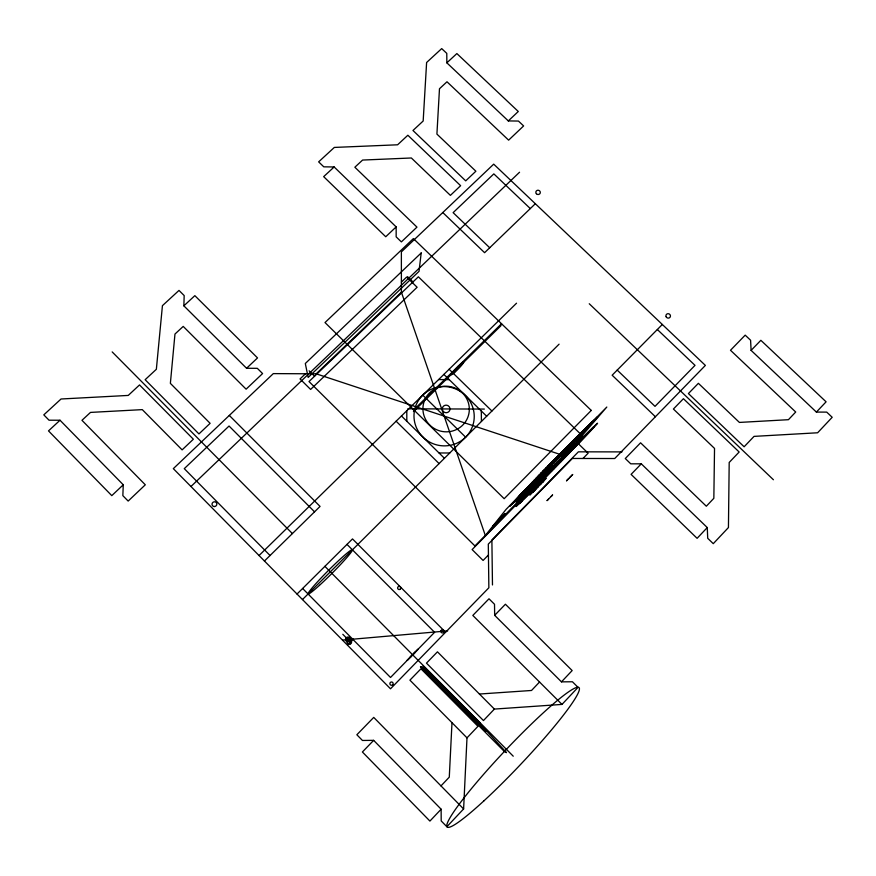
<?xml version="1.0" encoding="UTF-8"?>
<svg xmlns="http://www.w3.org/2000/svg" width="876" height="876" viewBox="0 0 876 876"><rect width="100%" height="100%" fill="white"/><g stroke="black" fill="none" stroke-linecap="round" stroke-linejoin="round"><path stroke-width="1.31" d="M396.16 226.906L396.16 236.859L401.372 241.896L416.954 227.125L354.857 167.228L362.598 160.056L411.37 157.987L450.406 195.381L460.623 185.69L407.866 135.243L397.605 144.792L334.325 147.431L318.645 161.863L323.781 166.834L334.15 166.966L396.16 226.906L385.736 236.75L323.671 176.645L334.15 166.966M183.861 305.823L184.179 295.573L179 290.416L162.432 305.658L156.355 369.278L145.142 379.702L198.951 433.916L210.12 423.327L170.371 383.37L174.97 334.052L183.215 326.409L246.112 389.174L262.581 373.559L257.314 368.325L246.572 368.27L183.861 305.823L194.855 295.661L257.522 357.923L246.572 368.27M123.264 484.789L122.848 495.641L128.159 501.072L145.306 484.8L81.972 420.305L90.491 412.41L142.295 409.629L182.12 449.881L193.355 439.226L139.525 384.936L128.246 395.426L61.046 398.996L43.8 414.863L49.034 420.206L60.017 420.239L123.264 484.789L111.789 495.641L48.498 430.882L60.017 420.239M463.612 808.942L373.734 717.4L356.86 734.756L362.445 740.461L373.658 740.351L441.132 809.216L441.197 820.932L446.87 826.725L463.612 808.942L466.996 737.855L477.989 726.303L420.962 668.793L409.924 680.159L466.996 737.855M451.994 722.689L449.279 777.154L440.989 785.903M457.458 368.402L458.006 366.442M532.159 486.99L533.232 485.851L529.465 489.476L533.418 485.326M538.127 480.53L535.805 483.18L542.069 476.632L540.547 478.11L541.259 477.431M553.402 461.926L556.534 458.717L553.95 461.477M542.069 477.398L542.54 476.84M552.909 466.382L553.413 465.791M535.477 483.125L529.257 489.815M563.706 455.4L564.232 454.786M574.459 444.471L606.816 407.044L506.087 509.361L487.209 533.177L575.017 443.825M525.677 489.421L527.341 487.658L526.859 488.129M591.464 422.856L589.482 424.608L590.391 423.798M515.121 500.995L516.95 498.904M522.107 493.166L516.38 500.021M586.854 427.17L586.197 427.762L589.022 425.057M521.986 494.688C524.735 492.016 513.894 502.408 516.457 499.78M535.992 478.581L537.229 477.321L535.992 478.592M585.102 428.791L586.23 427.696L585.026 428.857M575.576 440.212L574.547 441.274L575.631 440.168M518.373 497.294L518.143 497.535M518.066 497.623L515.296 500.941L517.858 498.553M517.716 498.696L516.709 499.594L517.19 499.254M520.235 496.353L519.567 497.042L520.771 495.871M552.614 461.466L553.577 460.502M531.469 485.293L532.06 484.669M546.186 470.445L547.029 469.569M579.233 434.616L580.449 433.368L578.653 435.164M516.895 499.484L515.34 500.82L519.753 496.812M517.935 498.575L517.048 499.331L518.11 498.389M533.265 485.49L532.323 486.454L534.951 483.738M591.497 422.933L589.668 425.101L591.399 422.922L590.818 423.896M590.884 423.404L590.457 424.258L591.508 422.834M588.836 426.097L586.646 428.474L590.643 424.072M546.219 474.759A53.994 0.679 -45.6 0 0 545.113 475.898L543.963 477.091A53.994 0.679 -45.6 0 0 542.791 478.285L541.664 479.468A53.994 0.679 -45.6 0 0 540.536 480.617L539.452 481.745A53.994 0.679 -45.6 0 0 538.357 482.873L538.411 482.829M562.118 458.487L560.914 459.714A53.994 0.679 -45.6 0 0 559.698 460.94L558.505 462.167A53.994 0.679 -45.6 0 0 557.235 463.459L555.997 464.729M516.643 499.276L515.953 500.371M518.515 497.973L517.015 499.408M537.514 479.238L538.609 478.099L537.47 479.271M582.814 432.569L583.931 431.408L582.781 432.613M589.647 425.101L591.256 423.009M554.727 466.032L553.555 467.236A53.994 0.679 -45.6 0 0 552.318 468.496L551.124 469.722A53.994 0.679 -45.6 0 0 549.887 470.992L548.65 472.263M572.608 447.833L573.813 446.618A53.994 0.679 -45.6 0 1 574.831 445.588L575.959 444.45A53.994 0.679 -45.6 0 1 576.945 443.464L578.029 442.38A53.994 0.679 -45.6 0 1 578.959 441.438L580 440.398A53.994 0.679 -45.6 0 1 580.887 439.511L581.872 438.526A53.994 0.679 -45.6 0 1 582.704 437.693L583.635 436.774A53.994 0.679 -45.6 0 1 584.423 435.985L585.278 435.131A53.994 0.679 -45.6 0 1 586.011 434.408L586.8 433.631A53.994 0.679 -45.6 0 1 587.478 432.963L588.201 432.251A53.994 0.679 -45.6 0 1 588.814 431.649L589.46 431.014A53.994 0.679 -45.6 0 1 590.008 430.477L590.588 429.908A53.994 0.679 -45.6 0 1 591.07 429.448L591.574 428.955A53.994 0.679 -45.6 0 1 591.99 428.561L593.391 427.247A53.994 0.679 -45.6 0 0 593.118 427.51L593.665 427.006A53.994 0.679 -45.6 0 1 593.862 426.82L594.399 426.47M539.561 485.14L543.81 480.672M515.351 500.689L516.632 499.276L515.855 500.404M590.413 424.159L589.975 424.75M520.881 501.871L520.289 502.419A53.994 0.679 -45.6 0 1 520.005 502.704L522.326 500.503A53.994 0.679 -45.6 0 0 522.797 500.043L523.443 499.419A53.994 0.679 -45.6 0 0 523.892 498.981L524.56 498.324A53.994 0.679 -45.6 0 0 525.118 497.787L525.841 497.064A53.994 0.679 -45.6 0 0 526.454 496.473L527.199 495.717A53.994 0.679 -45.6 0 0 527.899 495.039L528.874 494.053M518.68 496.878L525.644 489.443L525.25 489.837M530.692 488.348L534.754 483.968L534.272 484.428M539.791 478.833L543.777 474.901L538.269 480.355L540.908 477.803L538.871 480.004L539.288 479.588M590.161 424.115L590.84 423.447L590.227 423.907M521.264 500.853A53.994 0.679 -45.6 0 1 521.68 500.404L518.899 503.623A53.994 0.679 -45.6 0 1 518.986 503.448L522.216 499.813A53.994 0.679 -45.6 0 1 522.654 499.342L523.235 498.729A53.994 0.679 -45.6 0 1 523.771 498.148L524.428 497.459A53.994 0.679 -45.6 0 1 525.031 496.812L525.797 496.002A53.994 0.679 -45.6 0 1 526.421 495.334L527.253 494.469A53.994 0.679 -45.6 0 1 527.943 493.735L528.797 492.838A53.994 0.679 -45.6 0 1 529.586 492.016L530.495 491.053A53.994 0.679 -45.6 0 1 531.338 490.177L532.345 489.126A53.994 0.679 -45.6 0 1 533.199 488.228L534.25 487.155A53.994 0.679 -45.6 0 1 535.17 486.18L536.221 485.107A53.994 0.679 -45.6 0 1 537.229 484.045L538.379 482.851M519.983 502.66L520.651 502.079A53.994 0.679 -45.6 0 0 520.99 501.784L521.417 501.379A53.994 0.679 -45.6 0 0 521.833 500.984L518.953 503.601A53.994 0.679 -45.6 0 0 519.03 503.558L520.607 502.123M534.108 490.659L532.531 492.181L534.831 489.662M558.384 464.203L559.534 463.032A53.994 0.679 -45.6 0 0 560.64 461.904M543.525 480.946L542.726 481.844L543.689 480.76M531.02 487.822L529.17 489.837L531.776 487.034M536.736 481.931L536.232 482.424M587.927 426.13L589.449 424.641M519.95 502.682L520.563 502.167L519.129 503.393A53.994 0.679 -45.6 0 0 519.304 503.328L519.501 502.835A53.994 0.679 -45.6 0 1 519.61 502.693L520.881 501.269M564.549 456.013L563.345 457.239M528.863 494.064L528.743 494.195A53.994 0.679 -45.6 0 0 529.443 493.495L530.265 492.662A53.994 0.679 -45.6 0 0 531.097 491.852L531.973 490.954A53.994 0.679 -45.6 0 0 532.838 490.1L533.747 489.18A53.994 0.679 -45.6 0 0 534.667 488.271L535.685 487.231A53.994 0.679 -45.6 0 0 536.583 486.355L537.59 485.315A53.994 0.679 -45.6 0 0 538.565 484.362L539.671 483.234M560.662 461.871L561.812 460.699A53.994 0.679 -45.6 0 0 562.896 459.582M562.929 459.55L564.067 458.378A53.994 0.679 -45.6 0 0 565.14 457.283L566.29 456.1A53.994 0.679 -45.6 0 0 567.352 455.005L568.491 453.834A53.994 0.679 -45.6 0 0 569.52 452.772L570.659 451.6A53.994 0.679 -45.6 0 0 571.656 450.571L572.762 449.432A53.994 0.679 -45.6 0 0 573.725 448.424L574.798 447.318A53.994 0.679 -45.6 0 0 575.74 446.344L576.78 445.26A53.994 0.679 -45.6 0 0 577.689 444.329L578.686 443.278A53.994 0.679 -45.6 0 0 579.551 442.38L580.514 441.384A53.994 0.679 -45.6 0 0 581.346 440.519L582.255 439.566A53.994 0.679 -45.6 0 0 583.044 438.734L583.909 437.836A53.994 0.679 -45.6 0 0 584.642 437.058L585.453 436.204A53.994 0.679 -45.6 0 0 586.143 435.481L586.898 434.682A53.994 0.679 -45.6 0 0 587.533 434.014L588.223 433.281A53.994 0.679 -45.6 0 0 588.814 432.656L589.438 431.988A53.994 0.679 -45.6 0 0 589.975 431.419L590.533 430.817A53.994 0.679 -45.6 0 0 591.004 430.313L591.497 429.777A53.994 0.679 -45.6 0 0 591.902 429.328L592.329 428.868A53.994 0.679 -45.6 0 0 592.68 428.484L593.03 428.101A53.994 0.679 -45.6 0 0 593.315 427.784L594.355 426.481A53.994 0.679 -45.6 0 1 594.355 426.437L592.592 428.55M593.621 427.324C595.22 425.473 591.88 429.36 593.589 427.444A53.994 0.679 -45.6 0 0 593.797 427.225C594.005 426.524 593.107 428.068 594.081 426.7A53.994 0.679 -45.6 0 1 594.191 426.546L594.278 426.524A53.994 0.679 -45.6 0 1 594.267 426.656L594.3 426.59M531.535 487.275L529.597 489.388L530.56 488.25M538.313 480.628L539.079 479.785M519.796 502.55L519.446 503.076L520.377 501.839M519.479 502.999L519.249 503.361M551.562 471.178L552.69 470.029A53.994 0.679 -45.6 0 0 553.796 468.901M553.84 468.857L554.968 467.707A53.994 0.679 -45.6 0 0 556.074 466.569M556.118 466.525L557.245 465.364M543.843 480.628C537.93 486.771 551.048 473.084 544.007 480.617M523.049 492.17L523.476 491.71M529.761 489.29C531.557 487.286 526.848 492.312 529.914 488.939M539.682 479.205L539.977 478.723M539.66 483.234L539.66 483.256A53.994 0.679 -45.6 0 0 540.601 482.293L541.718 481.154A53.994 0.679 -45.6 0 0 542.704 480.168L543.832 479.019A53.994 0.679 -45.6 0 0 544.861 477.989L546 476.818A53.994 0.679 -45.6 0 0 547.051 475.767L548.212 474.584A53.994 0.679 -45.6 0 0 549.274 473.5L550.446 472.306A53.994 0.679 -45.6 0 0 551.53 471.211M532.98 491.743L533.615 491.031M536.079 488.688L535.597 489.169L538.017 486.717M591.004 423.59L590.183 424.094L591.223 423.36A53.973 0.843 -45.6 0 1 534.283 482.468L533.736 483.037M536.013 482.906L535.597 483.399L536.451 482.523M537.13 481.844L538.609 480.398M534.656 490.122L532.696 492.038L533.637 491.118M536.134 488.414L543.492 480.847L542.704 481.866M540.163 484.505L541.182 483.464M535.214 483.716L533.145 485.884L535.017 483.924L534.491 484.625M520.311 501.97L520.158 502.079A53.994 0.679 -45.6 0 0 519.884 502.386L520.136 502.156M592.406 428.211L592.789 427.827A53.994 0.679 -45.6 0 0 592.417 428.156L592.723 427.882M520.99 501.751L521.538 501.247M516.172 500.218L517.245 499.101M567.265 446.574L568.009 445.818M590.139 424.006L590.742 423.623M561.987 704.413L578.04 687.353L572.433 681.769L561.472 681.856L494.666 615.324L494.513 604.276L488.994 598.79L472.821 615.434L561.987 704.413L494.392 709.078L483.464 720.554L426.47 663.132L437.452 651.832L494.392 709.078M541.313 477.398L540.503 478.34M592.669 428.463L594.048 426.787L593.753 427.269M441.132 809.216L429.919 821.075L362.39 751.991L373.658 740.351M561.472 681.856L572.159 670.556L505.408 604.232L494.666 615.324M707.26 527.571L697.11 538.324L631.092 474.376L641.298 463.831L707.26 527.571L707.72 538.302L713.272 543.668L728.438 527.549L729.193 462.473L739.158 452.005L683.422 398.711L673.403 409.026L714.531 448.424L713.841 498.302L706.33 506.229L640.575 442.807L625.289 458.542L630.742 463.82L641.298 463.831M816.388 412.081L826.09 401.821L760.861 340.304L751.104 350.378L816.388 412.081L826.714 412.114L832.2 417.294L817.626 432.777L754.039 436.379L744.129 446.782L688.416 393.565L698.38 383.316L739.41 422.429L788.433 419.692L795.704 412.016L730.496 350.269L745.191 335.147L750.59 340.238L751.104 350.378M578.346 437.277L579.014 436.598M531.601 487.231L529.224 489.772L530.177 488.808L529.728 489.169M539.55 682.021L531.524 690.474L479.424 694.033M546.306 467.959L545.529 468.759M529.575 489.443L526.815 492.202L531.601 487.549M538.182 480.771L537.579 481.351L538.006 480.946M539.156 479.84L541.543 477.343M593.435 427.576L594.169 426.721A53.994 0.679 -45.6 0 1 594.005 426.984M516.008 500.097L515.208 500.831L516.282 499.703M528.129 488.6L528.666 488.085M530.582 486.18L529.87 486.87L530.418 486.311M562.272 453.976L562.852 453.385M519.413 503.098L518.964 503.503L519.796 502.495L519.534 503.098A53.994 0.679 -45.6 0 0 519.731 502.966L519.556 503.109M533.561 491.195L535.608 489.235L534.908 489.87M411.391 656.025L409.924 657.569L412.333 655.062M528.151 486.76L529.104 485.797L528.359 486.541M532.093 482.632L532.991 481.745L532.312 482.402M521.395 495.225L520.848 495.761L521.33 495.301M556.95 458.476L559.687 455.498L555.001 460.097M544.215 472.438L544.828 471.803M519.326 503.218L519.775 502.857L519.172 503.382M530.068 484.746L530.692 484.11M532.696 482.052L532.411 482.315M552.953 461.115L553.544 460.546L552.614 461.488M534.207 482.512L533.747 482.994L534.294 482.435A53.973 0.843 -45.6 0 1 534.798 479.84L534.82 479.84A53.973 0.843 -45.6 0 1 591.158 423.305L591.18 423.075M549.318 467.269L548.672 467.937M530.987 487.822L529.345 489.629M536.517 482.161L537.415 481.559M520.683 501.532L520.804 501.379A53.994 0.679 -45.6 0 0 520.497 501.696L520.541 501.641M532.75 491.819L529.717 495.05L532.958 491.918M532.882 491.819L533.232 491.316M541.532 483.103L541.872 482.566L540.722 483.727M519.95 495.553L518.899 496.648M556.172 459.276L555.351 460.13M531.809 484.965L532.619 484.121L531.502 485.271M539.605 479.062L539.112 479.533L540.262 478.395M519.194 503.295L519.764 502.901M535.981 488.556L534.404 490.199M415.498 651.952L418.148 649.16L412.727 654.668M517.76 498.707L516.731 499.703L517.136 499.21M534.163 484.647L532.466 486.213M520.683 502.068L520.125 502.55M413.713 653.737L415.388 651.985L413.341 654.12M541.269 473.16C542.616 471.759 539.616 474.803 541.171 473.259M555.592 458.422L556.304 457.71L555.745 458.301M557.99 455.969L558.746 455.202L558.198 455.805M560.465 453.45L561.188 452.739L560.563 453.363M524.976 490.122L523.618 491.567M563.082 450.833L563.487 450.395L563.005 450.877M569.761 444.055L570.495 443.311L569.991 443.814M576.277 437.562C577.514 436.237 574.985 438.854 576.09 437.748M552.865 462.375L550.281 465.101L552.614 462.835M519.03 497.524L518.636 497.918M525.02 491.677L525.731 490.965L525.239 491.458M526.87 489.881L527.308 489.41L526.783 489.969M535.838 480.891L536.55 480.19L535.948 480.815M540.284 476.445L540.722 475.975L540.109 476.621M564.91 451.293C563.837 452.377 566.301 449.826 564.823 451.381M531.414 487.428L530.955 488.129M534.36 484.362L535.006 483.694M536.364 482.315L535.422 483.519M536.747 482.238L537.503 481.493M541.007 477.77L540.065 478.482L540.974 477.727M558.132 463.7L562.929 458.641L550.358 471.485L554.19 467.718M536.594 487.921L534.283 490.33M541.937 482.501L542.868 481.701M414.797 652.675L413.658 653.846M543.459 470.85C542.091 472.284 545.321 468.988 543.503 470.806M574.196 439.599L574.765 439.04L574.108 439.697M584.456 429.437C585.65 428.222 583.033 430.948 584.555 429.339M553.72 461.696L554.486 461.017M584.785 430.51C583.361 431.912 586.438 428.791 584.697 430.598M558.056 458.312L558.691 457.688L558.154 458.247M533.057 485.611L535.148 483.629M535.346 483.421L537.295 481.274M532.531 486.541L531.754 487.297L533.385 485.578M547.029 500.656L552.449 495.126M552.614 494.951L551.081 496.517M566.509 480.815L572.521 474.683M411.632 655.73L407.132 660.438L409.848 657.745M517.015 498.729L516.446 499.375M552.767 462.375L553.665 461.455M553.314 461.926L547.128 468.331L551.825 463.733M553.599 461.926L552.263 463.284M531.973 484.756L531.732 485.041M537.776 481.154L537.338 481.417M540.24 478.559L540.93 477.847M594.322 426.481L593.961 427.028M536.879 487.636L538.411 485.994M536.484 488.271L537.448 487.056M568.863 478.416L566.608 480.716M569.849 477.409L572.718 474.474M412.366 655.128L410.548 657.022M522.041 493.287L522.644 492.63M553.533 461.696L554.114 460.995M515.723 500.426L515.187 500.995M587.139 427.937L587.829 427.16L587.347 427.718M556.359 465.517L555.034 466.864M488.447 554.979L483.092 560.443L472.131 549.58L577.262 442.676L588.114 453.21L582.967 458.476M547.204 500.481L548.551 499.101M493.374 525.403L505.003 513.588L493.013 525.863M532.575 486.498L534.601 484.417M519.183 503.218L519.227 503.174A53.994 0.679 -45.6 0 0 519.096 503.306M587.15 426.809L587.884 426.174M589.088 425.802L589.931 424.838M540.919 483.738L538.63 485.841M662.322 324.481L612.149 375.213L655.39 416.746M347.597 644.955L353.335 639.162M532.269 486.815L533.101 485.939M526.991 487.998L526.41 488.622M539.025 479.654L538.335 480.3M302.472 599.556L559.085 344.169M297.019 594.038L352.502 538.926L445.577 632.231M546.263 474.715L547.467 473.489A53.994 0.679 -45.6 0 1 548.606 472.306M537.765 486.968L537.371 487.363L539.517 485.173M264.453 561.012L320.058 506.416L229.304 415.432M259.044 555.537L516.533 303.205M537.317 481.658L537.7 481.055M572.641 447.822L572.663 447.8A53.994 0.679 -45.6 0 0 571.59 448.862L570.385 450.089A53.994 0.679 -45.6 0 0 569.301 451.184L568.086 452.421A53.994 0.679 -45.6 0 0 566.958 453.56L565.754 454.797A53.994 0.679 -45.6 0 0 564.571 455.98M535.324 203.736L484.592 252.693L442.785 212.539M305.461 373.767L300.041 378.947L310.619 389.437L417.118 287.251L406.628 277.068L401.394 282.072M191.132 486.344L519.556 172.233M316.17 373.811L401.394 292.19L401.372 251.894L493.703 164.151L705.377 365.412L614.722 458.52L572.356 458.466L488.304 544.106L488.863 587.785L390.51 688.799L173.328 468.638L273.312 373.614L316.17 373.811L564.341 455.816M508.31 120.921L518.285 111.493L456.867 53.567L446.848 62.831L508.31 120.921L518.45 121.063L523.618 125.936L508.627 140.149L446.99 81.786L439.478 88.75L436.916 134.094L475.876 171.225L465.714 180.861L412.979 130.491L423.174 120.998L426.612 62.492L441.701 48.596L446.782 53.392L446.848 62.831M342.79 640.082L447.68 630.884M622.004 451.896L578.39 451.83L491.885 539.966L492.476 584.949M439.029 452.969L449.738 452.991M407.8 408.818L484.362 409.07M438.602 379.571L449.191 379.626M530.298 208.587L493.834 173.886L453.122 212.649L489.706 247.755M657.35 329.518L695.018 365.358L655.007 406.365L617.208 370.099M589.252 303.753L773.42 479.752M407.603 276.717L413.001 281.941M449.114 369.267L491.918 411.019M443.869 374.413L486.673 416.231M422.747 395.109L465.627 437.179M401.46 415.969L444.428 458.279M396.116 421.203L439.095 463.59M309.14 370.833L314.572 376.22M314.55 511.825L229.052 426.021L184.278 468.649L270.06 555.504M347.005 544.39L434.595 632.297L390.521 677.476L302.625 588.475M112.183 351.922L292.398 533.583M324.897 566.345L513.248 756.207M342.801 634.29L350.466 642.053M401.394 292.19L485.501 535.981M481.307 410.986L481.428 421.455M406.803 410.735L406.814 421.236M558.362 464.236A53.994 0.679 -45.6 0 1 557.289 465.331M554.771 465.977A53.994 0.679 -45.6 0 1 555.932 464.795M562.151 458.444A53.994 0.679 -45.6 0 1 563.29 457.283M421.203 252.945L419.013 271.363L308.166 377.446L305.308 363.507L421.203 252.945M413.779 409.837L413.505 411.534L500.722 325.949L501.532 323.748L413.779 409.837M510.686 505.123L509.799 506.229L597.739 416.68L510.686 505.123M516.577 501.817L516.15 502.331L528.108 490.1L516.577 501.817M539.594 478.427L539.101 479.008L551.026 466.809L539.594 478.427M562.403 455.235L561.855 455.881L573.747 443.716L562.403 455.235M550.15 463.984L551.387 462.736L550.15 463.984M547.708 466.503L548.836 465.331L547.708 466.503M573.539 440.289L574.054 439.741L573.55 440.267M571.448 442.38L572.674 441.143L571.491 442.336M538.247 476.248L539.463 475L538.247 476.248M564.724 449.147L565.951 447.899L564.746 449.125M533.856 480.804L534.196 480.475A55.779 0.876 -45.6 0 1 592.417 422.024A55.779 0.876 -45.6 0 1 533.593 483.202L533.593 483.18A55.779 0.876 -45.6 0 1 534.229 480.387L534.787 479.84L533.878 480.782M559.819 456.505L560.958 455.356L559.841 456.484M582.496 431.397L583.701 430.182L582.518 431.375M585.376 429.809L586.537 428.638L585.398 429.787M577.459 436.379L578.62 435.208L577.481 436.358M580.93 432.93L582.124 431.715L580.952 432.908M576.331 439.391L577.47 438.241L576.353 439.369M523.103 493.582L524.253 492.421L523.125 493.56M550.741 465.802L551.858 464.663L550.752 465.791M566.411 449.706L567.538 448.556L566.411 449.706M579.759 435.788L580.898 434.638L579.803 435.744M553.019 463.47L554.147 462.342L553.041 463.459M568.524 447.516L569.652 446.377L568.524 447.516M581.335 434.124L582.463 432.974L581.346 434.102M541.773 474.912L542.726 473.938L541.795 474.891M555.307 461.137L556.424 459.999L555.351 461.094M570.583 445.38L571.71 444.241L570.626 445.337M572.575 443.311L573.692 442.172L572.597 443.289M535.751 487.176L535.718 487.22A58.495 0.734 -45.6 0 0 597.552 423.228A58.495 0.734 -45.6 0 0 536.714 484.483A58.495 0.734 -45.6 0 0 535.685 487.341L535.74 487.176M516.052 499.966L515.471 500.612L516.008 500.01M567.703 446.125L567.309 446.563L567.79 446.026M582.847 436.248L474.945 545.967L309.009 381.553L418.367 276.805L582.847 436.248M591.267 410.428L504.171 498.707L325.007 322.554L413.384 238.59L591.267 410.428M421.214 666.647L420.436 666.866L504.379 751.52L506.492 752.637L479.238 722.853L480.431 723.313L422.998 666.154L464.455 707.95L485.939 731.394L421.214 666.647M483.826 800.938A95.944 10.348 -46.6 0 0 579.332 688.12A95.944 10.348 -46.6 0 0 476.084 783.078A95.944 10.348 -46.6 0 0 483.826 800.938M443.365 411.556A3.876 3.8 15.6 0 0 449.859 410.023A3.876 3.8 15.6 0 0 445.205 405.249A3.876 3.8 15.6 0 0 443.365 411.556M429.492 424.761A23.236 22.787 15.6 0 0 468.452 415.443A23.236 22.787 15.6 0 0 440.42 386.842A23.236 22.787 15.6 0 0 429.492 424.761M666.143 316.762A2.289 2.179 32 0 0 670.052 317.232A2.289 2.179 32 0 0 668.366 313.707A2.289 2.179 32 0 0 666.143 316.762M536.375 193.716A2.256 2.135 17.9 0 0 540.185 193.147A2.256 2.135 17.9 0 0 537.656 190.256A2.256 2.135 17.9 0 0 536.375 193.716M214.313 506.547A2.42 2.354 -31.9 0 0 216.569 503.032A2.42 2.354 -31.9 0 0 212.408 502.933A2.42 2.354 -31.9 0 0 214.313 506.547M350.63 643.816A2.31 2.278 -67 0 0 350.28 639.841A2.31 2.278 -67 0 0 347.049 642.174A2.31 2.278 -67 0 0 350.63 643.816M349.371 641.451A2.464 2.42 -66.4 0 0 348.998 637.224A2.464 2.42 -66.4 0 0 345.56 639.71A2.464 2.42 -66.4 0 0 349.371 641.451M400.288 589.11A1.599 1.588 -76 0 0 399.642 586.416A1.599 1.588 -76 0 0 397.649 588.343A1.599 1.588 -76 0 0 400.288 589.11M441.077 630.534A1.621 1.599 88.1 0 0 442.468 632.965A1.621 1.599 88.1 0 0 443.836 630.523A1.621 1.599 88.1 0 0 441.077 630.534M392.7 684.736A1.643 1.61 -78.6 0 0 391.857 682.021A1.643 1.61 -78.6 0 0 389.973 684.145A1.643 1.61 -78.6 0 0 392.7 684.736M348.987 640.947A1.632 1.61 -66.4 0 0 348.747 638.133A1.632 1.61 -66.4 0 0 346.458 639.787A1.632 1.61 -66.4 0 0 348.987 640.947M319.466 585.332A31.317 2.278 -45 0 0 352.426 549.843A31.317 2.278 -45 0 0 318.798 580.427A31.317 2.278 -45 0 0 319.466 585.332M422.528 436.708A30.167 29.609 15.6 0 0 473.106 424.542A30.167 29.609 15.6 0 0 436.686 387.422A30.167 29.609 15.6 0 0 422.528 436.708M454.6 372.497A8.902 0.986 -45.7 0 0 463.7 362.073A8.902 0.986 -45.7 0 0 454.064 370.614A8.902 0.986 -45.7 0 0 454.6 372.497M532.575 484.297A58.484 0.92 -45.6 0 0 594.3 420.086A58.484 0.92 -45.6 0 0 533.364 481.209A58.484 0.92 -45.6 0 0 532.575 484.297"/></g></svg>
